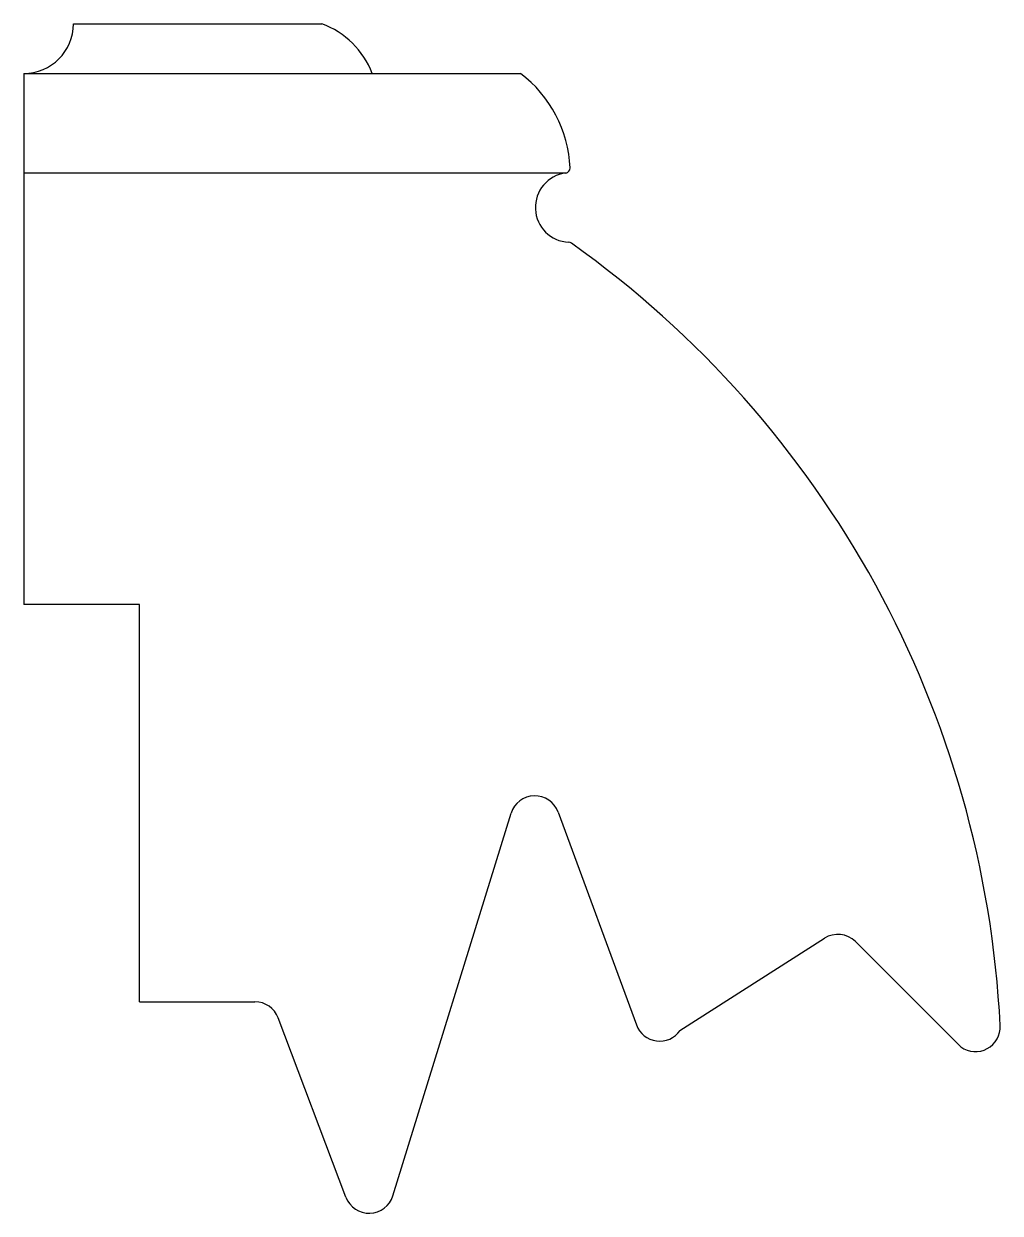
# Model space of a CAD drawing. Header units: millimetres. Extents: x 257 to 355, y 59 to 179.
import ezdxf

# ---------------------------------------------------------------- set-up
doc = ezdxf.new("R2010")
doc.units = ezdxf.units.MM
doc.header["$LTSCALE"] = 48
doc.header["$MEASUREMENT"] = 0
doc.layers.add('A-Walls', color=7, linetype='Continuous')

msp = doc.modelspace()

# ---------------------------------------------------------------- linework, layer by layer
at = {"layer": 'A-Walls', "color": 18, "true_color": 0x470001}
for p, q in [((261.67, 178.58), (286.67, 178.58)), ((256.67, 173.58), (256.67, 120.08)), ((256.67, 173.58), (306.67, 173.58)), ((256.67, 163.58), (311.34, 163.58)), ((268.31, 120.08), (256.67, 120.08)), ((268.31, 80.08), (268.31, 120.08)), ((293.82, 60.55), (305.72, 99.07)), ((310.46, 99.19), (318.34, 77.75)), ((322.73, 77.18), (337.27, 86.48)), ((340.39, 86.14), (351, 75.54)), ((268.31, 80.08), (279.94, 80.08)), ((289.1, 60.41), (282.28, 78.47))]:
    msp.add_line(p, q, dxfattribs=at)
for centre, radius, start, end in [((256.67, 178.58), 5, 270, 0), ((283.7, 170.5), 8.62, 20.9934, 69.8093), ((299.17, 163.58), 12.5, 2.2326, 53.1301), ((311.67, 160.08), 3.5, 97.3123, 267.6474), ((311.16, 164.05), 0.5, 277.3123, 2.2326), ((311.51, 156.09), 0.5, 54.5826, 87.6474), ((252.13, 72.58), 102.96, 2.8421, 54.5826), ((308.11, 98.33), 2.5, 20.1933, 162.8358), ((338.62, 84.37), 2.5, 45.0271, 122.6008), ((279.94, 77.58), 2.5, 20.6744, 90), ((320.69, 78.62), 2.5, 200.1933, 324.81), ((352.47, 77.56), 2.5, 234.1363, 2.8421), ((291.44, 61.29), 2.5, 200.6744, 342.8358)]:
    msp.add_arc(centre, radius, start, end, dxfattribs=at)

doc.saveas('drawing.dxf')
